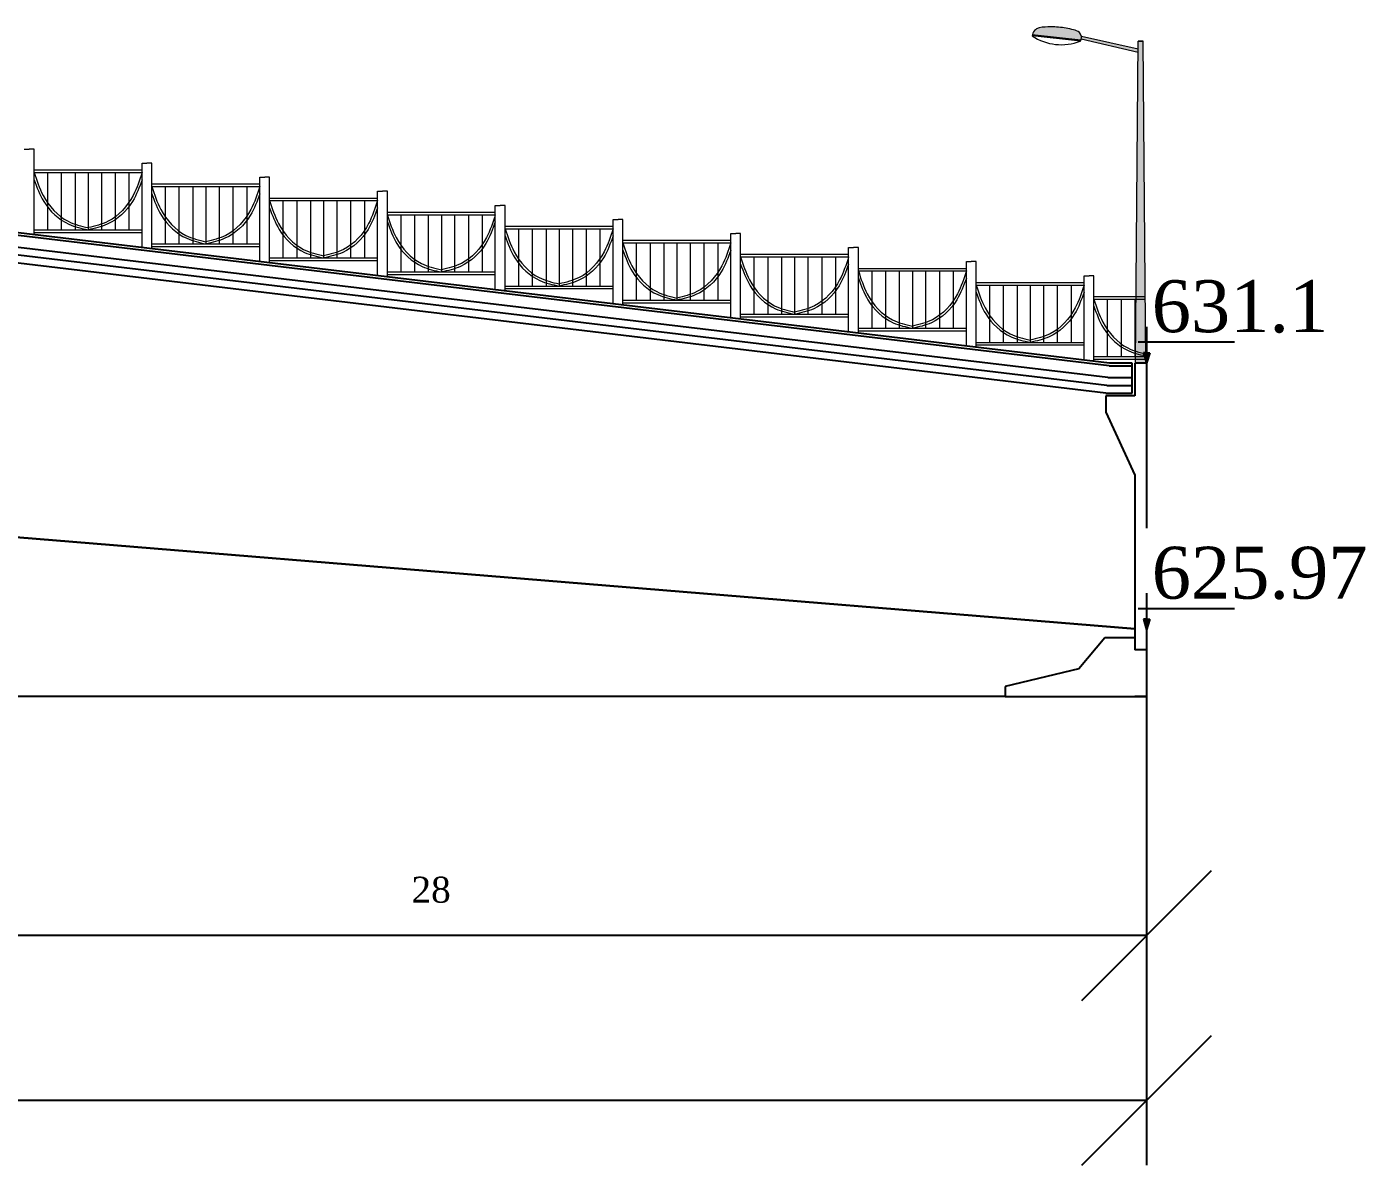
# Model space of a CAD drawing. Header units: millimetres. Extents: x -2123 to 34701, y -1286 to 835.
# Drawn here: x 278.58 to 304.35, y -378.75 to -356.83 of the extents above; entities that cross this region are included whole.
import ezdxf

# ---------------------------------------------------------------- set-up
doc = ezdxf.new("R2010")
doc.units = ezdxf.units.MM
doc.linetypes.add('невидимая2', pattern=[4.7625, 3.175, -1.5875])
doc.layers.get('0').update_dxf_attribs({"lineweight": 15})
doc.layers.add('дорога', color=126, linetype='Continuous', lineweight=25)
doc.layers.add('размери', color=250, linetype='Continuous')
doc.layers.add('розрізи', color=7, linetype='Continuous')
doc.styles.add('natasha', font='times.ttf', dxfattribs={"height": 2.5})
doc.styles.add('стиль3', font='times.ttf', dxfattribs={"height": 0.5})
doc.dimstyles.new('Аннотативный$0', dxfattribs={"dimscale": 0, "dimtxt": 2.5, "dimasz": 2.5, "dimexe": 1.25, "dimexo": 0.625, "dimtad": 1, "dimtxsty": 'natasha', "dimblk": 'OBLIQUE', "dimcen": 2.5, "dimadec": 0, "dimazin": 0, "dimtfac": 1, "dimtmove": 0, "dimatfit": 3, "dimfxl": 1, "dimarcsym": 0})

# ---------------------------------------------------------------- blocks, each defined once
blk = doc.blocks.new('_Oblique')
at = {"color": 0, "linetype": 'ByBlock', "lineweight": -2}
blk.add_line((-0.5, -0.5), (0.5, 0.5), dxfattribs=at)
blk = doc.blocks.new('*D492')
at = {"layer": 'Defpoints', "color": 0, "transparency": 16777216}
for p in [(300.143, -369.724), (272.255, -370.35), (272.255, -374.328)]:
    blk.add_point(p, dxfattribs=at)
at = {"layer": 'розрізи', "color": 0, "lineweight": -2, "transparency": 16777216}
for p, q in [((300.143, -370.349), (300.143, -375.578)), ((272.255, -370.975), (272.255, -375.578)), ((300.143, -374.328), (272.255, -374.328))]:
    blk.add_line(p, q, dxfattribs=at)
at = {"layer": 'розрізи', "color": 0, "lineweight": -2, "transparency": 16777216, "xscale": 2.5, "yscale": 2.5, "zscale": 2.5, "rotation": 180}
blk.add_blockref('_Oblique', (272.255, -374.328), dxfattribs=at)
at = {"layer": 'розрізи', "color": 0, "lineweight": -2, "transparency": 16777216, "xscale": 2.5, "yscale": 2.5, "zscale": 2.5}
blk.add_blockref('_Oblique', (300.143, -374.328), dxfattribs=at)
at = {"layer": 'розрізи', "color": 0, "transparency": 16777216, "insert": (286.368, -373.449), "char_height": 0.5, "attachment_point": 5, "style": 'стиль3'}
blk.add_mtext('28', dxfattribs=at)
blk = doc.blocks.new('*D500')
at = {"layer": 'Defpoints', "color": 0, "transparency": 16777216}
for p in [(160.255, -374.328), (300.143, -374.328), (300.143, -377.499)]:
    blk.add_point(p, dxfattribs=at)
at = {"layer": 'размери', "color": 0, "lineweight": -2, "transparency": 16777216}
for p, q in [((160.255, -374.953), (160.255, -378.749)), ((300.143, -374.953), (300.143, -378.749)), ((160.255, -377.499), (300.143, -377.499))]:
    blk.add_line(p, q, dxfattribs=at)
at = {"layer": 'размери', "color": 0, "lineweight": -2, "transparency": 16777216, "xscale": 2.5, "yscale": 2.5, "zscale": 2.5, "rotation": 180}
blk.add_blockref('_Oblique', (160.255, -377.499), dxfattribs=at)
at = {"layer": 'размери', "color": 0, "lineweight": -2, "transparency": 16777216, "xscale": 2.5, "yscale": 2.5, "zscale": 2.5}
blk.add_blockref('_Oblique', (300.143, -377.499), dxfattribs=at)
at = {"layer": 'размери', "color": 0, "transparency": 16777216, "insert": (230.199, -376.62), "char_height": 0.5, "attachment_point": 5, "style": 'стиль3'}
blk.add_mtext('140', dxfattribs=at)

msp = doc.modelspace()

# ---------------------------------------------------------------- hatches: boundary and pattern name
at = {"layer": 'дорога', "lineweight": 5}
h = msp.add_hatch(color=0, dxfattribs=at)
h.dxf.hatch_style = 2
h.paths.add_polyline_path([(300.129, -363.112), (299.931, -363.114), (299.929, -363.311), (300.131, -363.311)])
h.paths.add_polyline_path([(299.979, -357.112), (300.079, -357.112), (300.129, -363.112), (299.929, -363.112)])
edge = h.paths.add_edge_path()
edge.add_spline(control_points=[(297.941, -356.992), (297.944, -356.981), (297.964, -356.925), (298.047, -356.843), (298.267, -356.838), (298.48, -356.835), (298.805, -356.903), (298.867, -356.95), (298.89, -357.021)], knot_values=[0, 0, 0, 0, 5.857543, 27.610648, 72.025964, 125.057789, 169.737841, 202.267979, 202.267979, 202.267979, 202.267979], degree=3, periodic=0)
edge.add_spline(control_points=[(298.89, -357.021), (298.889, -357.05), (298.887, -357.074), (298.879, -357.091)], knot_values=[411.134828, 411.134828, 411.134828, 411.134828, 430.443611, 430.443611, 430.443611, 430.443611], degree=3, periodic=0)
edge.add_line((298.879, -357.091), (297.941, -356.992))
edge = h.paths.add_edge_path()
edge.add_line((299.978, -357.268), (299.978, -357.328))
edge.add_line((299.978, -357.328), (298.884, -357.076))
edge.add_spline(control_points=[(298.884, -357.076), (298.888, -357.061), (298.89, -357.042), (298.89, -357.021)], knot_values=[416.32852, 416.32852, 416.32852, 416.32852, 430.443611, 430.443611, 430.443611, 430.443611], degree=3, periodic=0)
edge.add_line((298.89, -357.021), (299.978, -357.268))
at = {"layer": 'розрізи'}
h = msp.add_hatch(color=256, dxfattribs=at)
h.dxf.hatch_style = 1
h.paths.add_polyline_path([(300.205, -363.111), (300.143, -363.111), (300.143, -363.311)])
h.paths.add_polyline_path([(300.143, -363.111), (300.08, -363.111), (300.143, -363.311)])
h = msp.add_hatch(color=256, dxfattribs=at)
h.dxf.hatch_style = 1
h.paths.add_polyline_path([(300.205, -368.241), (300.143, -368.241), (300.143, -368.441)])
h.paths.add_polyline_path([(300.143, -368.241), (300.08, -368.241), (300.143, -368.441)])

# ---------------------------------------------------------------- linework, layer by layer
at = {"layer": 'дорога', "color": 0, "lineweight": 5}
for p, q in [((298.867, -357.111), (297.937, -357.008)), ((298.879, -357.091), (297.941, -356.992)), ((299.978, -357.328), (298.884, -357.076)), ((299.978, -357.268), (298.89, -357.021)), ((299.929, -363.311), (299.979, -357.112)), ((299.979, -357.112), (300.079, -357.112)), ((300.079, -357.112), (299.979, -357.112)), ((300.131, -363.311), (300.079, -357.112)), ((299.976, -357.497), (299.976, -357.497)), ((300.083, -357.497), (300.082, -357.497)), ((278.536, -359.189), (278.63, -359.189)), ((278.724, -359.189), (278.63, -359.189)), ((278.724, -359.189), (278.63, -359.189)), ((278.724, -360.837), (278.724, -359.189)), ((280.803, -361.085), (280.803, -359.46)), ((280.803, -359.46), (280.897, -359.46)), ((280.991, -359.46), (280.897, -359.46)), ((280.991, -359.46), (280.897, -359.46)), ((280.991, -361.108), (280.991, -359.46)), ((278.724, -359.589), (280.803, -359.589)), ((278.724, -359.639), (280.803, -359.639)), ((278.981, -359.639), (278.981, -360.743)), ((279.247, -359.639), (279.247, -360.743)), ((279.513, -359.639), (279.513, -360.743)), ((279.764, -359.639), (279.764, -360.743)), ((280.02, -359.639), (280.02, -360.743)), ((280.285, -359.639), (280.285, -360.743)), ((280.551, -359.639), (280.551, -360.743)), ((280.991, -359.86), (283.07, -359.86)), ((280.991, -359.91), (283.07, -359.91)), ((281.249, -359.91), (281.249, -361.014)), ((281.514, -359.91), (281.514, -361.014)), ((281.78, -359.91), (281.78, -361.014)), ((282.031, -359.91), (282.031, -361.014)), ((282.287, -359.91), (282.287, -361.014)), ((282.552, -359.91), (282.552, -361.014)), ((282.818, -359.91), (282.818, -361.014)), ((283.07, -361.356), (283.07, -359.731)), ((283.07, -359.731), (283.164, -359.731)), ((283.258, -359.731), (283.164, -359.731)), ((283.258, -359.731), (283.164, -359.731)), ((283.258, -361.378), (283.258, -359.731)), ((283.258, -360.131), (285.337, -360.131)), ((283.258, -360.181), (285.337, -360.181)), ((283.516, -360.181), (283.516, -361.284)), ((283.781, -360.181), (283.781, -361.284)), ((284.047, -360.181), (284.047, -361.284)), ((284.298, -360.181), (284.298, -361.284)), ((284.554, -360.181), (284.554, -361.284)), ((284.819, -360.181), (284.819, -361.284)), ((285.085, -360.181), (285.085, -361.284)), ((285.337, -361.627), (285.337, -360.002)), ((285.337, -360.002), (285.431, -360.002)), ((285.525, -360.002), (285.431, -360.002)), ((285.525, -360.002), (285.431, -360.002)), ((285.525, -361.649), (285.525, -360.002)), ((285.525, -360.402), (287.604, -360.402)), ((285.525, -360.452), (287.604, -360.452)), ((285.783, -360.452), (285.783, -361.555)), ((286.048, -360.452), (286.048, -361.555)), ((286.314, -360.452), (286.314, -361.555)), ((286.565, -360.452), (286.565, -361.555)), ((286.821, -360.452), (286.821, -361.555)), ((287.087, -360.452), (287.087, -361.555)), ((287.352, -360.452), (287.352, -361.555)), ((287.604, -361.898), (287.604, -360.273)), ((287.604, -360.273), (287.699, -360.273)), ((287.793, -360.273), (287.699, -360.273)), ((287.793, -360.273), (287.699, -360.273)), ((287.793, -361.92), (287.793, -360.273)), ((278.724, -360.743), (280.803, -360.743)), ((287.793, -360.673), (289.872, -360.673)), ((287.793, -360.723), (289.872, -360.723)), ((288.05, -360.723), (288.05, -361.826)), ((288.315, -360.723), (288.315, -361.826)), ((288.581, -360.723), (288.581, -361.826)), ((288.832, -360.723), (288.832, -361.826)), ((289.088, -360.723), (289.088, -361.826)), ((289.354, -360.723), (289.354, -361.826)), ((289.619, -360.723), (289.619, -361.826)), ((289.872, -362.169), (289.872, -360.544)), ((289.872, -360.544), (289.966, -360.544)), ((290.06, -360.544), (289.966, -360.544)), ((290.06, -360.544), (289.966, -360.544)), ((290.06, -362.191), (290.06, -360.544)), ((278.724, -360.793), (280.803, -360.793)), ((280.991, -361.014), (283.07, -361.014)), ((290.06, -360.944), (292.139, -360.944)), ((290.06, -360.994), (292.139, -360.994)), ((290.317, -360.994), (290.317, -362.097)), ((290.582, -360.994), (290.582, -362.097)), ((290.848, -360.994), (290.848, -362.097)), ((291.099, -360.994), (291.099, -362.097)), ((291.355, -360.994), (291.355, -362.097)), ((291.621, -360.994), (291.621, -362.097)), ((291.886, -360.994), (291.886, -362.097)), ((292.139, -362.439), (292.139, -360.815)), ((292.139, -360.815), (292.233, -360.815)), ((292.327, -360.815), (292.233, -360.815)), ((292.327, -360.815), (292.233, -360.815)), ((292.327, -362.462), (292.327, -360.815)), ((280.991, -361.064), (283.07, -361.064)), ((292.327, -361.215), (294.406, -361.215)), ((292.327, -361.265), (294.406, -361.265)), ((292.584, -361.265), (292.584, -362.368)), ((292.85, -361.265), (292.85, -362.368)), ((293.115, -361.265), (293.115, -362.368)), ((293.366, -361.265), (293.366, -362.368)), ((293.622, -361.265), (293.622, -362.368)), ((293.888, -361.265), (293.888, -362.368)), ((294.153, -361.265), (294.153, -362.368)), ((294.406, -362.71), (294.406, -361.085)), ((294.406, -361.085), (294.5, -361.085)), ((294.594, -361.085), (294.5, -361.085)), ((294.594, -361.085), (294.5, -361.085)), ((294.594, -362.733), (294.594, -361.085)), ((283.258, -361.284), (285.337, -361.284)), ((283.258, -361.334), (285.337, -361.334)), ((294.594, -361.485), (296.673, -361.485)), ((296.673, -362.981), (296.673, -361.356)), ((296.673, -361.356), (296.767, -361.356)), ((296.861, -361.356), (296.767, -361.356)), ((296.861, -361.356), (296.767, -361.356)), ((296.861, -363.004), (296.861, -361.356)), ((285.525, -361.555), (287.604, -361.555)), ((285.525, -361.605), (287.604, -361.605)), ((294.594, -361.535), (296.673, -361.535)), ((294.851, -361.535), (294.851, -362.639)), ((295.117, -361.535), (295.117, -362.639)), ((295.382, -361.535), (295.382, -362.639)), ((295.633, -361.535), (295.633, -362.639)), ((295.889, -361.535), (295.889, -362.639)), ((296.155, -361.535), (296.155, -362.639)), ((296.42, -361.535), (296.42, -362.639)), ((296.861, -361.756), (298.94, -361.756)), ((298.94, -363.252), (298.94, -361.627)), ((298.94, -361.627), (299.034, -361.627)), ((299.128, -361.627), (299.034, -361.627)), ((299.128, -361.627), (299.034, -361.627)), ((299.128, -363.274), (299.128, -361.627)), ((287.793, -361.826), (289.872, -361.826)), ((287.793, -361.876), (289.872, -361.876)), ((296.861, -361.806), (298.94, -361.806)), ((297.118, -361.806), (297.118, -362.91)), ((297.384, -361.806), (297.384, -362.91)), ((297.649, -361.806), (297.649, -362.91)), ((297.9, -361.806), (297.9, -362.91)), ((298.156, -361.806), (298.156, -362.91)), ((298.422, -361.806), (298.422, -362.91)), ((298.688, -361.806), (298.688, -362.91)), ((299.128, -362.027), (300.12, -362.027)), ((290.06, -362.097), (292.139, -362.097)), ((290.06, -362.147), (292.139, -362.147)), ((299.128, -362.077), (300.121, -362.077)), ((299.385, -362.077), (299.385, -363.18)), ((299.651, -362.077), (299.651, -363.18)), ((299.916, -362.077), (299.916, -363.18)), ((292.327, -362.368), (294.406, -362.368)), ((292.327, -362.418), (294.406, -362.418)), ((294.594, -362.639), (296.673, -362.639)), ((294.594, -362.689), (296.673, -362.689)), ((296.861, -362.91), (298.94, -362.91)), ((296.861, -362.96), (298.94, -362.96)), ((299.128, -363.18), (300.183, -363.18)), ((299.128, -363.23), (300.168, -363.23))]:
    msp.add_line(p, q, dxfattribs=at)
msp.add_arc((298.499, -356.178), 1.002, 235.9191, 291.5235, dxfattribs=at)
for points, knots in [([(298.89, -357.021), (298.867, -356.95), (298.805, -356.903), (298.48, -356.835), (298.267, -356.838), (298.047, -356.843), (297.961, -356.928), (297.94, -356.994), (297.937, -357.008)], [0, 0, 0, 0, 32.530138, 77.21019, 130.242015, 174.657331, 196.410436, 205.373259, 205.373259, 205.373259, 205.373259]), ([(298.867, -357.111), (298.867, -357.11), (298.884, -357.093), (298.889, -357.062), (298.89, -357.021)], [402.843137, 402.843137, 402.843137, 402.843137, 403.371236, 430.443611, 430.443611, 430.443611, 430.443611])]:
    msp.add_open_spline(points, degree=3, knots=knots, dxfattribs=at)
for points in [[(278.724, -359.639), (278.897, -360.081), (279.379, -360.579), (279.764, -360.701)], [(280.803, -359.639), (280.631, -360.081), (280.149, -360.579), (279.764, -360.701)], [(278.724, -359.778), (278.909, -360.196), (279.396, -360.636), (279.764, -360.743)], [(280.803, -359.778), (280.619, -360.196), (280.132, -360.636), (279.764, -360.743)], [(280.991, -359.91), (281.164, -360.352), (281.646, -360.85), (282.031, -360.972)], [(283.07, -359.91), (282.898, -360.352), (282.416, -360.85), (282.031, -360.972)], [(280.991, -360.048), (281.176, -360.467), (281.663, -360.907), (282.031, -361.014)], [(283.07, -360.048), (282.886, -360.467), (282.399, -360.907), (282.031, -361.014)], [(283.258, -360.181), (283.431, -360.623), (283.913, -361.121), (284.298, -361.243)], [(285.337, -360.181), (285.165, -360.623), (284.683, -361.121), (284.298, -361.243)], [(283.258, -360.319), (283.443, -360.738), (283.93, -361.178), (284.298, -361.284)], [(285.337, -360.319), (285.153, -360.738), (284.666, -361.178), (284.298, -361.284)], [(285.525, -360.452), (285.698, -360.894), (286.18, -361.392), (286.565, -361.514)], [(287.604, -360.452), (287.432, -360.894), (286.95, -361.392), (286.565, -361.514)], [(285.525, -360.59), (285.71, -361.009), (286.197, -361.449), (286.565, -361.555)], [(287.604, -360.59), (287.42, -361.009), (286.933, -361.449), (286.565, -361.555)], [(287.793, -360.723), (287.965, -361.165), (288.447, -361.662), (288.832, -361.785)], [(289.872, -360.723), (289.699, -361.165), (289.217, -361.662), (288.832, -361.785)], [(287.793, -360.861), (287.977, -361.28), (288.464, -361.72), (288.832, -361.826)], [(289.872, -360.861), (289.687, -361.28), (289.2, -361.72), (288.832, -361.826)], [(290.06, -360.994), (290.232, -361.436), (290.714, -361.933), (291.099, -362.056)], [(292.139, -360.994), (291.966, -361.436), (291.484, -361.933), (291.099, -362.056)], [(290.06, -361.132), (290.244, -361.55), (290.731, -361.991), (291.099, -362.097)], [(292.139, -361.132), (291.954, -361.55), (291.467, -361.991), (291.099, -362.097)], [(292.327, -361.265), (292.499, -361.707), (292.981, -362.204), (293.366, -362.327)], [(294.406, -361.265), (294.233, -361.707), (293.751, -362.204), (293.366, -362.327)], [(292.327, -361.403), (292.511, -361.821), (292.998, -362.262), (293.366, -362.368)], [(294.406, -361.403), (294.221, -361.821), (293.734, -362.262), (293.366, -362.368)], [(294.594, -361.535), (294.766, -361.977), (295.248, -362.475), (295.633, -362.597)], [(294.594, -361.674), (294.778, -362.092), (295.265, -362.532), (295.633, -362.639)], [(296.673, -361.535), (296.501, -361.977), (296.018, -362.475), (295.633, -362.597)], [(296.673, -361.674), (296.488, -362.092), (296.001, -362.532), (295.633, -362.639)], [(296.861, -361.806), (297.033, -362.248), (297.515, -362.746), (297.9, -362.868)], [(296.861, -361.944), (297.045, -362.363), (297.533, -362.803), (297.9, -362.91)], [(298.94, -361.806), (298.768, -362.248), (298.285, -362.746), (297.9, -362.868)], [(298.94, -361.944), (298.755, -362.363), (298.268, -362.803), (297.9, -362.91)], [(299.128, -362.077), (299.3, -362.519), (299.782, -363.017), (300.167, -363.139)], [(299.128, -362.215), (299.312, -362.634), (299.8, -363.074), (300.167, -363.18)]]:
    msp.add_spline(points, degree=3, dxfattribs=at)
at = {"layer": 'розрізи'}
for p, q in [((299.424, -363.36), (272.999, -360.203)), ((299.43, -363.311), (273.005, -360.153)), ((299.397, -363.589), (272.972, -360.431)), ((299.355, -363.888), (272.93, -360.731)), ((299.379, -363.738), (272.954, -360.58)), ((299.983, -362.901), (301.835, -362.901)), ((299.868, -363.311), (299.43, -363.311)), ((300.143, -363.311), (299.918, -363.311)), ((300.143, -363.111), (300.08, -363.111)), ((300.08, -363.111), (300.143, -363.311)), ((300.143, -363.111), (300.205, -363.111)), ((300.205, -363.111), (300.143, -363.311)), ((299.397, -363.589), (299.868, -363.589)), ((299.424, -363.36), (299.868, -363.36)), ((299.379, -363.738), (299.868, -363.738)), ((299.983, -368.031), (301.835, -368.031)), ((300.143, -368.241), (300.08, -368.241)), ((300.08, -368.241), (300.143, -368.441)), ((300.143, -368.241), (300.205, -368.241)), ((300.205, -368.241), (300.143, -368.441)), ((297.418, -369.725), (274.867, -369.725))]:
    msp.add_line(p, q, dxfattribs=at)
at = {"layer": 'розрізи', "linetype": 'невидимая2'}
for p, q in [((300.143, -362.61), (300.143, -363.311)), ((300.143, -363.311), (300.143, -370.395)), ((300.143, -367.74), (300.143, -368.441))]:
    msp.add_line(p, q, dxfattribs=at)
at = {"layer": 'розрізи', "color": 7}
for p, q in [((299.868, -363.888), (299.868, -363.311)), ((299.918, -363.311), (299.918, -363.938)), ((299.355, -363.888), (299.868, -363.888)), ((299.918, -363.938), (299.355, -363.938)), ((299.355, -363.938), (299.355, -364.251)), ((299.355, -364.251), (299.918, -365.465)), ((299.918, -365.465), (299.918, -368.825)), ((299.337, -368.6), (298.837, -369.194)), ((299.918, -368.6), (299.337, -368.6)), ((300.143, -368.825), (299.918, -368.825)), ((298.837, -369.194), (297.418, -369.532)), ((297.418, -369.532), (297.418, -369.725)), ((297.418, -369.725), (300.143, -369.725)), ((300.143, -369.724), (299.918, -369.724))]:
    msp.add_line(p, q, dxfattribs=at)
at = {"layer": 'розрізи', "lineweight": 30}
msp.add_line((299.918, -368.422), (272.368, -366.172), dxfattribs=at)

# ---------------------------------------------------------------- texts
at = {"layer": 'розрізи', "char_height": 1, "attachment_point": 1, "style": 'стиль3'}
for s, insert in [('631.1', (300.242, -361.713)), ('625.97', (300.242, -366.843))]:
    msp.add_mtext_dynamic_manual_height_columns(s, width=4.53896, gutter_width=2.5, heights=[0], dxfattribs=dict(at, insert=insert))

# ---------------------------------------------------------------- dimensions: what is measured, and where the dimension line sits
at = {"layer": 'размери'}
dim = msp.add_linear_dim(base=(300.143, -377.499), p1=(160.255, -374.328), p2=(300.143, -374.328), text='140', dimstyle='Аннотативный$0', override={"dimtxsty": 'стиль3'}, dxfattribs=at)
dim.commit()
dim.dimension.update_dxf_attribs({"geometry": '*D500', "text_midpoint": (230.199, -376.62)})
at = {"layer": 'розрізи'}
dim = msp.add_linear_dim(base=(272.255, -374.328), p1=(300.143, -369.724), p2=(272.255, -370.35), text='28', dimstyle='Аннотативный$0', override={"dimtxsty": 'стиль3'}, dxfattribs=at)
dim.commit()
dim.dimension.update_dxf_attribs({"geometry": '*D492', "text_midpoint": (286.368, -374.328), "dimtype": 160})

doc.saveas('drawing.dxf')
